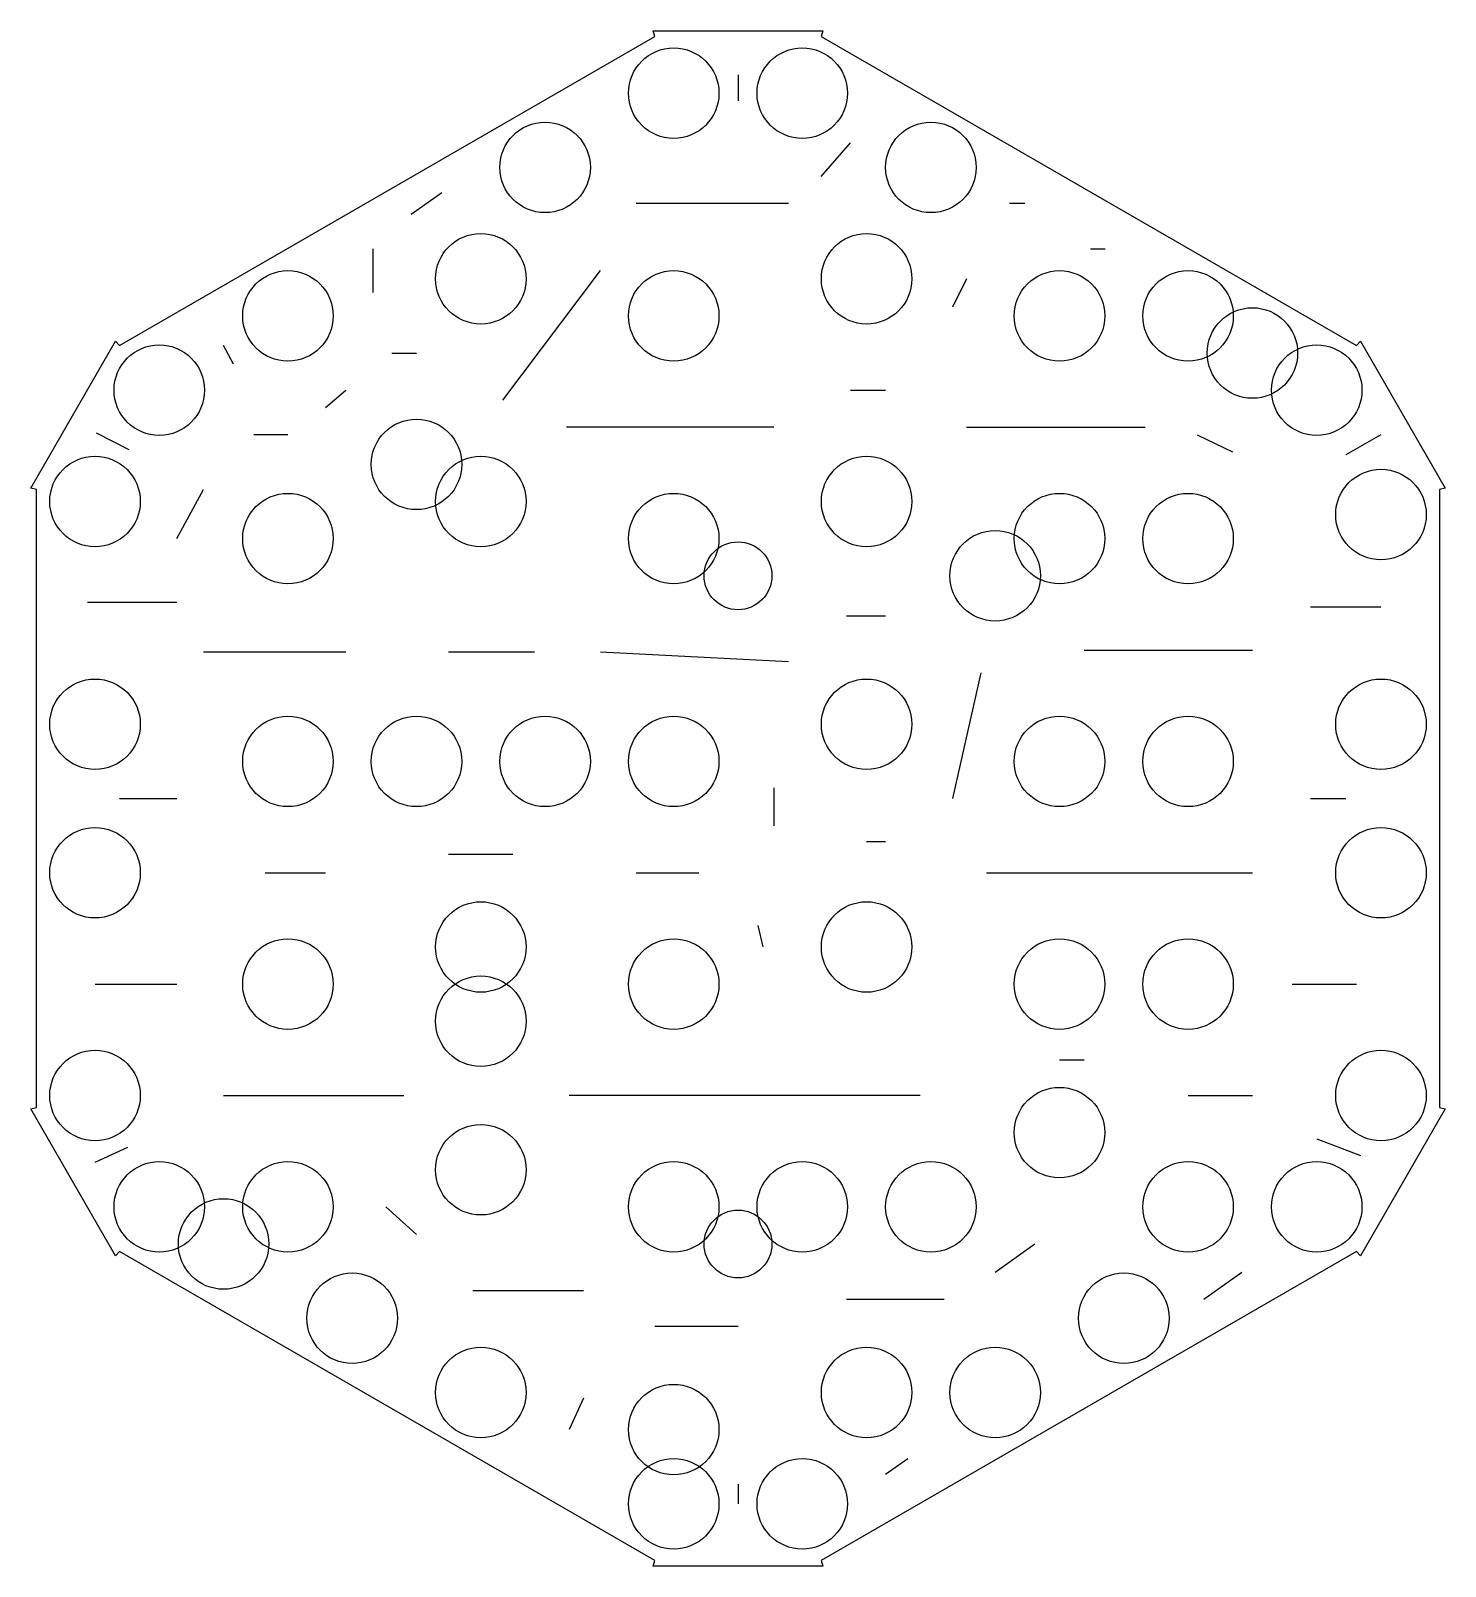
# Model space of a CAD drawing. Header units: inches. Extents: x -2.46 to 2.46, y -2.67 to 2.67.
import ezdxf

# ---------------------------------------------------------------- set-up
doc = ezdxf.new("R2010")
doc.units = ezdxf.units.IN
doc.header["$MEASUREMENT"] = 0

msp = doc.modelspace()

# ---------------------------------------------------------------- linework, layer by layer
at = {"color": 7, "linetype": 'Continuous'}
for p, q in [((-0.2897, 2.6529), (-0.295, 2.6726)), ((-0.295, 2.6726), (0.295, 2.6726)), ((0.295, 2.6726), (0.2897, 2.6529)), ((-2.1526, 1.5774), (-0.2897, 2.6529)), ((0.2897, 2.6529), (2.1526, 1.5774)), ((0, 2.5191), (0, 2.4287)), ((0.2897, 2.1653), (0.3917, 2.2818)), ((-1.1373, 2.0341), (-1.031, 2.1094)), ((-0.3541, 2.0728), (0.1762, 2.0728)), ((0.9456, 2.0728), (0.9987, 2.0728)), ((-1.2709, 1.9131), (-1.2709, 1.7617)), ((1.2274, 1.9131), (1.278, 1.9131)), ((-0.8191, 1.3863), (-0.4792, 1.8374)), ((0.7951, 1.8091), (0.7469, 1.7104)), ((-2.462, 1.0808), (-2.167, 1.5918)), ((-2.167, 1.5918), (-2.1526, 1.5774)), ((-1.7562, 1.5124), (-1.7906, 1.5774)), ((-1.2051, 1.5507), (-1.1191, 1.5507)), ((2.1526, 1.5774), (2.167, 1.5918)), ((2.167, 1.5918), (2.462, 1.0808)), ((-1.4357, 1.3611), (-1.3649, 1.4214)), ((0.3917, 1.4214), (0.514, 1.4214)), ((0.1245, 1.2922), (-0.5964, 1.2922)), ((0.7951, 1.2922), (1.4172, 1.2922)), ((-2.2341, 1.2733), (-2.12, 1.2146)), ((-1.5667, 1.2653), (-1.685, 1.2653)), ((1.5984, 1.2653), (1.7218, 1.2067)), ((2.2382, 1.2653), (2.1157, 1.1961)), ((-2.4423, 1.0755), (-2.462, 1.0808)), ((-2.4423, -1.0755), (-2.4423, 1.0755)), ((-1.9537, 0.9046), (-1.861, 1.0755)), ((2.462, 1.0808), (2.4423, 1.0755)), ((2.4423, 1.0755), (2.4423, -1.0755)), ((-2.2645, 0.6832), (-1.9537, 0.6832)), ((2.2382, 0.6656), (1.9932, 0.6656)), ((0.3776, 0.636), (0.514, 0.636)), ((-1.861, 0.5105), (-1.3649, 0.5105)), ((-1.0072, 0.5105), (-0.7089, 0.5105)), ((-0.4792, 0.5105), (0.1762, 0.4772)), ((1.2055, 0.5169), (1.7906, 0.5169)), ((0.8448, 0.4379), (0.7469, 0)), ((-2.1526, 0), (-1.9537, 0)), ((0.1245, 0.0372), (0.1245, -0.095)), ((1.9932, 0), (2.1157, 0)), ((0.4476, -0.1492), (0.514, -0.1492)), ((-1.0072, -0.1938), (-0.7834, -0.1938)), ((-1.646, -0.2584), (-1.5124, -0.2584)), ((-1.5124, -0.2584), (-1.4357, -0.2584)), ((-0.3541, -0.2584), (-0.1369, -0.2584)), ((0.8652, -0.2584), (1.7906, -0.2584)), ((1.5667, -0.2584), (1.7906, -0.2584)), ((0.0688, -0.4419), (0.086, -0.5169)), ((-2.2382, -0.6461), (-1.9537, -0.6461)), ((1.9291, -0.6461), (2.1526, -0.6461)), ((1.1191, -0.9098), (1.2055, -0.9098)), ((-1.7906, -1.0338), (-1.1635, -1.0338)), ((0.634, -1.0338), (-0.5872, -1.0338)), ((1.5667, -1.0338), (1.7906, -1.0338)), ((-2.462, -1.0808), (-2.4423, -1.0755)), ((-2.167, -1.5918), (-2.462, -1.0808)), ((2.462, -1.0808), (2.167, -1.5918)), ((2.4423, -1.0755), (2.462, -1.0808)), ((-2.2382, -1.2662), (-2.1241, -1.2135)), ((2.0144, -1.1844), (2.167, -1.2426)), ((-1.2259, -1.4214), (-1.1191, -1.518)), ((-2.1526, -1.5774), (-2.167, -1.5918)), ((-0.2897, -2.6529), (-2.1526, -1.5774)), ((2.1526, -1.5774), (0.2897, -2.6529)), ((0.8953, -1.6488), (1.0338, -1.5507)), ((2.167, -1.5918), (2.1526, -1.5774)), ((1.6214, -1.7425), (1.7539, -1.6488)), ((-0.5378, -1.714), (-0.9229, -1.714)), ((0.3776, -1.7425), (0.7174, -1.7425)), ((0, -1.8383), (-0.2897, -1.8383)), ((-0.5378, -2.0876), (-0.5872, -2.1968)), ((0.514, -2.3521), (0.5908, -2.2977)), ((0, -2.3869), (0, -2.4552)), ((-0.295, -2.6726), (-0.2897, -2.6529)), ((0.295, -2.6726), (-0.295, -2.6726)), ((0.2897, -2.6529), (0.295, -2.6726))]:
    msp.add_line(p, q, dxfattribs=at)
for centre, radius in [((-0.2238, 2.4552), 0.1575), ((0.2238, 2.4552), 0.1575), ((-0.6715, 2.1968), 0.1575), ((0.6715, 2.1968), 0.1575), ((-0.8953, 1.8091), 0.1575), ((0.4476, 1.8091), 0.1575), ((-1.5667, 1.6799), 0.1575), ((-0.2238, 1.6799), 0.1575), ((1.1191, 1.6799), 0.1575), ((1.5667, 1.6799), 0.1575), ((1.7906, 1.5507), 0.1575), ((-2.0144, 1.4214), 0.1575), ((2.0144, 1.4214), 0.1575), ((-1.1191, 1.163), 0.1575), ((-2.2382, 1.0338), 0.1575), ((-0.8953, 1.0338), 0.1575), ((0.4476, 1.0338), 0.1575), ((2.2382, 0.9883), 0.1575), ((-1.5667, 0.9046), 0.1575), ((-0.2238, 0.9046), 0.1575), ((1.1191, 0.9046), 0.1575), ((1.5667, 0.9046), 0.1575), ((0.8953, 0.7753), 0.1575), ((0, 0.7753), 0.1181), ((-2.2382, 0.2584), 0.1575), ((0.4476, 0.2584), 0.1575), ((2.2382, 0.2584), 0.1575), ((-1.5667, 0.1292), 0.1575), ((-1.1191, 0.1292), 0.1575), ((-0.6715, 0.1292), 0.1575), ((-0.2238, 0.1292), 0.1575), ((1.1191, 0.1292), 0.1575), ((1.5667, 0.1292), 0.1575), ((-2.2382, -0.2584), 0.1575), ((2.2382, -0.2584), 0.1575), ((-0.8953, -0.5169), 0.1575), ((0.4476, -0.5169), 0.1575), ((-1.5667, -0.6461), 0.1575), ((-0.2238, -0.6461), 0.1575), ((1.1191, -0.6461), 0.1575), ((1.5667, -0.6461), 0.1575), ((-0.8953, -0.7753), 0.1575), ((-2.2382, -1.0338), 0.1575), ((2.2382, -1.0338), 0.1575), ((1.1191, -1.163), 0.1575), ((-0.8953, -1.2922), 0.1575), ((-2.0144, -1.4214), 0.1575), ((-1.5667, -1.4214), 0.1575), ((-0.2238, -1.4214), 0.1575), ((0.2238, -1.4214), 0.1575), ((0.6715, -1.4214), 0.1575), ((1.5667, -1.4214), 0.1575), ((2.0144, -1.4214), 0.1575), ((-1.7906, -1.5507), 0.1575), ((0, -1.5507), 0.1181), ((-1.3429, -1.8091), 0.1575), ((1.3429, -1.8091), 0.1575), ((-0.8953, -2.0676), 0.1575), ((0.4476, -2.0676), 0.1575), ((0.8953, -2.0676), 0.1575), ((-0.2238, -2.1968), 0.1575), ((-0.2238, -2.4552), 0.1575), ((0.2238, -2.4552), 0.1575)]:
    msp.add_circle(centre, radius, dxfattribs=at)

doc.saveas('drawing.dxf')
